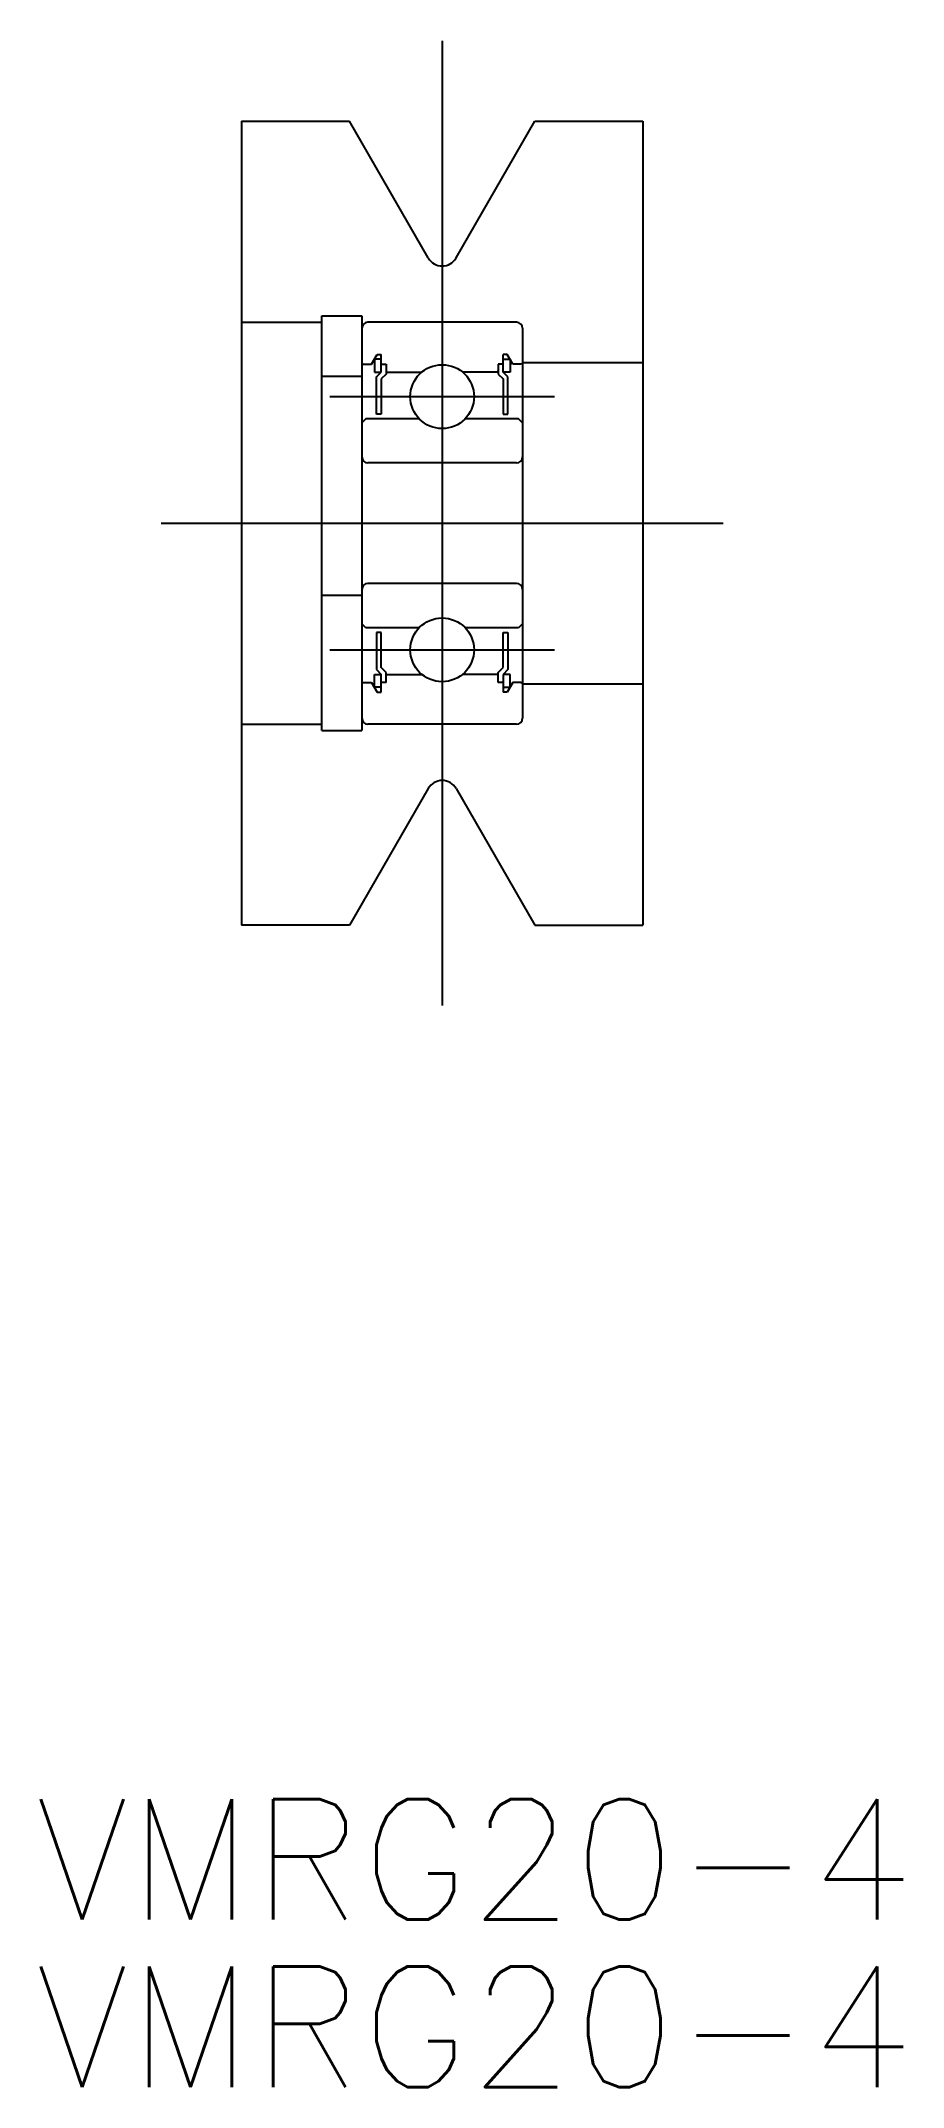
# Model space of a CAD drawing. Extents: x -5 to 16.5, y -38.9 to 12.
import ezdxf

# ---------------------------------------------------------------- set-up
doc = ezdxf.new("R2010")
doc.units = 0
doc.linetypes.add('CENTER', pattern=[50.8, 31.75, -6.35, 6.35, -6.35])
doc.layers.get('0').update_dxf_attribs({"linetype": 'CONTINUOUS'})
doc.layers.add('CENTER', color=1, linetype='CENTER')
doc.styles.get("Standard").update_dxf_attribs({"font": 'txt.shx', "height": 3, "bigfont": 'bigfont.shx'})

msp = doc.modelspace()

# ---------------------------------------------------------------- linework, layer by layer
at = {"color": 7, "linetype": 'CONTINUOUS'}
for p, q in [((0, 10), (2.691, 10)), ((0, 10), (0, -10)), ((4.654, 6.6), (2.691, 10)), ((5.346, 6.6), (7.309, 10)), ((7.309, 10), (10, 10)), ((10, 10), (10, -10)), ((2, -5.156), (2, 5.156)), ((2, 5.156), (3, 5.156)), ((3, 5.156), (3, -5.156)), ((0, 5), (2, 5)), ((6.85, 5), (3.15, 5)), ((7, 4.85), (7, -4.85)), ((3.241, 3.96), (3.381, 4.201)), ((3.483, 4.081), (3.311, 4.081)), ((3.311, 4.081), (3.311, 3.76)), ((3.381, 4.201), (3.483, 4.201)), ((3.483, 3.76), (3.483, 4.201)), ((6.518, 3.76), (6.518, 4.201)), ((6.619, 4.201), (6.518, 4.201)), ((6.518, 4.081), (6.689, 4.081)), ((6.759, 3.96), (6.619, 4.201)), ((6.689, 4.081), (6.689, 3.76)), ((2, 3.656), (3, 3.656)), ((3, 3.99), (3.03, 3.96)), ((3.03, 3.96), (3.241, 3.96)), ((3.311, 3.76), (3.483, 3.76)), ((3.362, 3.639), (3.483, 3.76)), ((3.362, 2.716), (3.362, 3.639)), ((3.483, 3.96), (3.603, 3.96)), ((3.603, 3.71), (3.483, 3.589)), ((3.483, 3.589), (3.483, 2.716)), ((3.603, 3.96), (3.603, 3.71)), ((3.603, 3.79), (3.633, 3.76)), ((3.633, 3.76), (4.492, 3.76)), ((6.367, 3.76), (5.508, 3.76)), ((6.397, 3.79), (6.367, 3.76)), ((6.397, 3.96), (6.397, 3.71)), ((6.518, 3.96), (6.397, 3.96)), ((6.397, 3.71), (6.518, 3.589)), ((6.638, 3.639), (6.518, 3.76)), ((6.689, 3.76), (6.518, 3.76)), ((6.518, 3.589), (6.518, 2.716)), ((6.638, 2.716), (6.638, 3.639)), ((6.97, 3.96), (6.759, 3.96)), ((7, 3.99), (6.97, 3.96)), ((7, 4), (10, 4)), ((3.1, 2.6), (3, 2.5)), ((4.428, 2.6), (3.1, 2.6)), ((3.483, 2.716), (3.362, 2.716)), ((6.9, 2.6), (5.572, 2.6)), ((6.518, 2.716), (6.638, 2.716)), ((7, 2.5), (6.9, 2.6)), ((6.85, 1.5), (3.15, 1.5)), ((6.85, -1.5), (3.15, -1.5)), ((2, -1.788), (3, -1.788)), ((3.1, -2.6), (3, -2.5)), ((7, -2.5), (6.9, -2.6)), ((4.428, -2.6), (3.1, -2.6)), ((3.483, -2.716), (3.362, -2.716)), ((3.362, -2.716), (3.362, -3.639)), ((3.483, -3.589), (3.483, -2.716)), ((6.9, -2.6), (5.572, -2.6)), ((6.518, -3.589), (6.518, -2.716)), ((6.518, -2.716), (6.638, -2.716)), ((6.638, -2.716), (6.638, -3.639)), ((3, -3.99), (3.03, -3.96)), ((3.03, -3.96), (3.241, -3.96)), ((3.241, -3.96), (3.381, -4.201)), ((3.311, -4.081), (3.311, -3.76)), ((3.311, -3.76), (3.483, -3.76)), ((3.362, -3.639), (3.483, -3.76)), ((3.603, -3.71), (3.483, -3.589)), ((3.483, -4.201), (3.483, -3.76)), ((3.603, -3.96), (3.483, -3.96)), ((3.603, -3.96), (3.603, -3.71)), ((3.603, -3.76), (4.492, -3.76)), ((6.367, -3.76), (5.508, -3.76)), ((6.397, -3.79), (6.367, -3.76)), ((6.397, -3.71), (6.518, -3.589)), ((6.397, -3.96), (6.397, -3.71)), ((6.518, -3.96), (6.397, -3.96)), ((6.638, -3.639), (6.518, -3.76)), ((6.518, -3.76), (6.518, -4.201)), ((6.689, -3.76), (6.518, -3.76)), ((6.759, -3.96), (6.619, -4.201)), ((6.689, -4.081), (6.689, -3.76)), ((6.97, -3.96), (6.759, -3.96)), ((7, -3.99), (6.97, -3.96)), ((7, -4), (10, -4)), ((3.483, -4.081), (3.311, -4.081)), ((3.381, -4.201), (3.483, -4.201)), ((6.518, -4.081), (6.689, -4.081)), ((6.619, -4.201), (6.518, -4.201)), ((0, -5), (2, -5)), ((6.85, -5), (3.15, -5)), ((2, -5.156), (3, -5.156)), ((4.654, -6.6), (2.691, -10)), ((5.346, -6.6), (7.309, -10)), ((2.691, -10), (0, -10)), ((7.309, -10), (10, -10))]:
    msp.add_line(p, q, dxfattribs=at)
for centre in [(5, 3.15), (5, -3.15)]:
    msp.add_circle(centre, 0.794, dxfattribs=at)
for centre, radius, start, end in [((5, 6.8), 0.4, 210, 330), ((3.15, 4.85), 0.15, 90, 180), ((6.85, 4.85), 0.15, 360, 90), ((3.15, 1.65), 0.15, 180, 270), ((6.85, 1.65), 0.15, 270, 360), ((3.15, -1.65), 0.15, 90, 180), ((6.85, -1.65), 0.15, 360, 90), ((3.15, -4.85), 0.15, 180, 270), ((6.85, -4.85), 0.15, 270, 360), ((5, -6.8), 0.4, 30, 150)]:
    msp.add_arc(centre, radius, start, end, dxfattribs=at)
at = {"layer": 'CENTER', "color": 1, "linetype": 'CENTER'}
for p, q in [((5, 12), (5, -12)), ((2.206, 3.15), (7.794, 3.15)), ((-2, 0), (12, 0)), ((2.206, -3.15), (7.794, -3.15))]:
    msp.add_line(p, q, dxfattribs=at)

# ---------------------------------------------------------------- texts
at = {"color": 7, "linetype": 'CONTINUOUS'}
for p in [(-5.122, -34.742), (-5.122, -38.909)]:
    msp.add_text('VMRG20-4', height=3, dxfattribs=at).set_placement(p)

doc.saveas('drawing.dxf')
